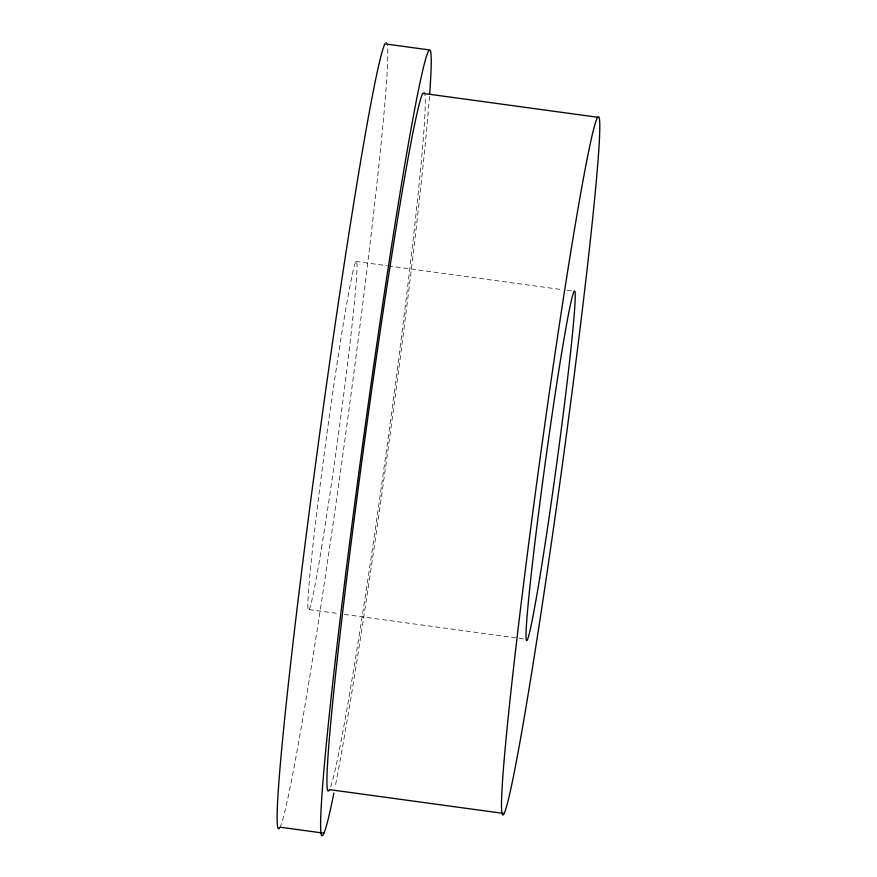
<?xml version="1.0" encoding="UTF-8"?>
<svg xmlns="http://www.w3.org/2000/svg" width="877" height="877" viewBox="0 0 877 877"><rect width="100%" height="100%" fill="white"/><g stroke="black" fill="none" stroke-linecap="round" stroke-linejoin="round"><path stroke-width="0.66" stroke-dasharray="4.38 3.29" d="M355.755 261.445L386.932 265.709M388.292 265.895L561.773 289.607M567.189 290.353L572.615 291.098M309.153 609.592L338.971 613.67M344.398 614.404L524.654 639.059M423.613 92.206A352.576 11.478 -82.2 0 1 390.846 418.11A352.576 11.478 -82.2 0 1 330.059 788.434M429.467 96.327A396.645 12.914 -82.2 0 1 388.993 442.436A396.645 12.914 -82.2 0 1 335.003 787.546M385.716 42.699A396.645 12.914 -82.2 0 1 348.882 410.458A396.645 12.914 -82.2 0 1 280.3 826.649M321.442 548.465A176.288 5.733 -82.2 0 0 356.961 263.659A176.288 5.733 -82.2 0 0 318.965 494.42A176.288 5.733 -82.2 0 0 321.442 548.465"/><path stroke-width="1.32" d="M428.524 49.814L384.882 43.85A396.645 12.914 -82.2 0 0 315.062 467.781A396.645 12.914 -82.2 0 0 280.026 827.186L323.679 833.15M597.27 117.2L422.703 93.335A352.576 11.478 -82.2 0 0 360.644 470.171A352.576 11.478 -82.2 0 0 329.5 789.629L504.067 813.505M333.918 792.994A396.645 12.914 -82.2 0 1 363.67 437.119A396.645 12.914 -82.2 0 1 429.653 93.96M539.662 578.305A176.288 5.733 -82.2 0 0 575.18 293.499A176.288 5.733 -82.2 0 0 537.173 524.26A176.288 5.733 -82.2 0 0 539.662 578.305M528.645 691.251A352.576 11.478 -82.2 0 0 599.682 121.64A352.576 11.478 -82.2 0 0 523.679 583.172A352.576 11.478 -82.2 0 0 528.645 691.251"/></g></svg>
